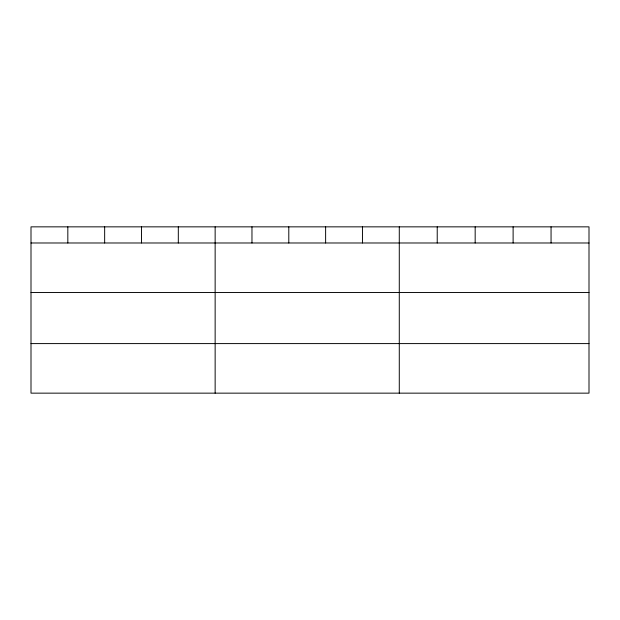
<?xml version="1.0" encoding="UTF-8"?>
<svg xmlns="http://www.w3.org/2000/svg" width="620" height="620" viewBox="0 0 620 620"><rect width="100%" height="100%" fill="white"/><g stroke="black" fill="none" stroke-linecap="round" stroke-linejoin="round"><path stroke-width="0.93" d="M589 242.986L589 393.15L31 393.15L31 226.85L589 226.85L589 242.986L31 242.986M31 292.539L589 292.539M31 343.596L589 343.596M551.056 226.85L551.056 242.986M513.112 226.85L513.112 242.986M475.168 226.85L475.168 242.986M437.224 226.85L437.224 242.986M399.28 226.85L399.28 393.15M362.452 226.85L362.452 242.986M325.624 226.85L325.624 242.986M288.796 226.85L288.796 242.986M251.968 226.85L251.968 242.986M215.14 226.85L215.14 393.15M178.312 226.85L178.312 242.986M141.484 226.85L141.484 242.986M104.656 226.85L104.656 242.986M67.828 226.85L67.828 242.986"/></g></svg>
